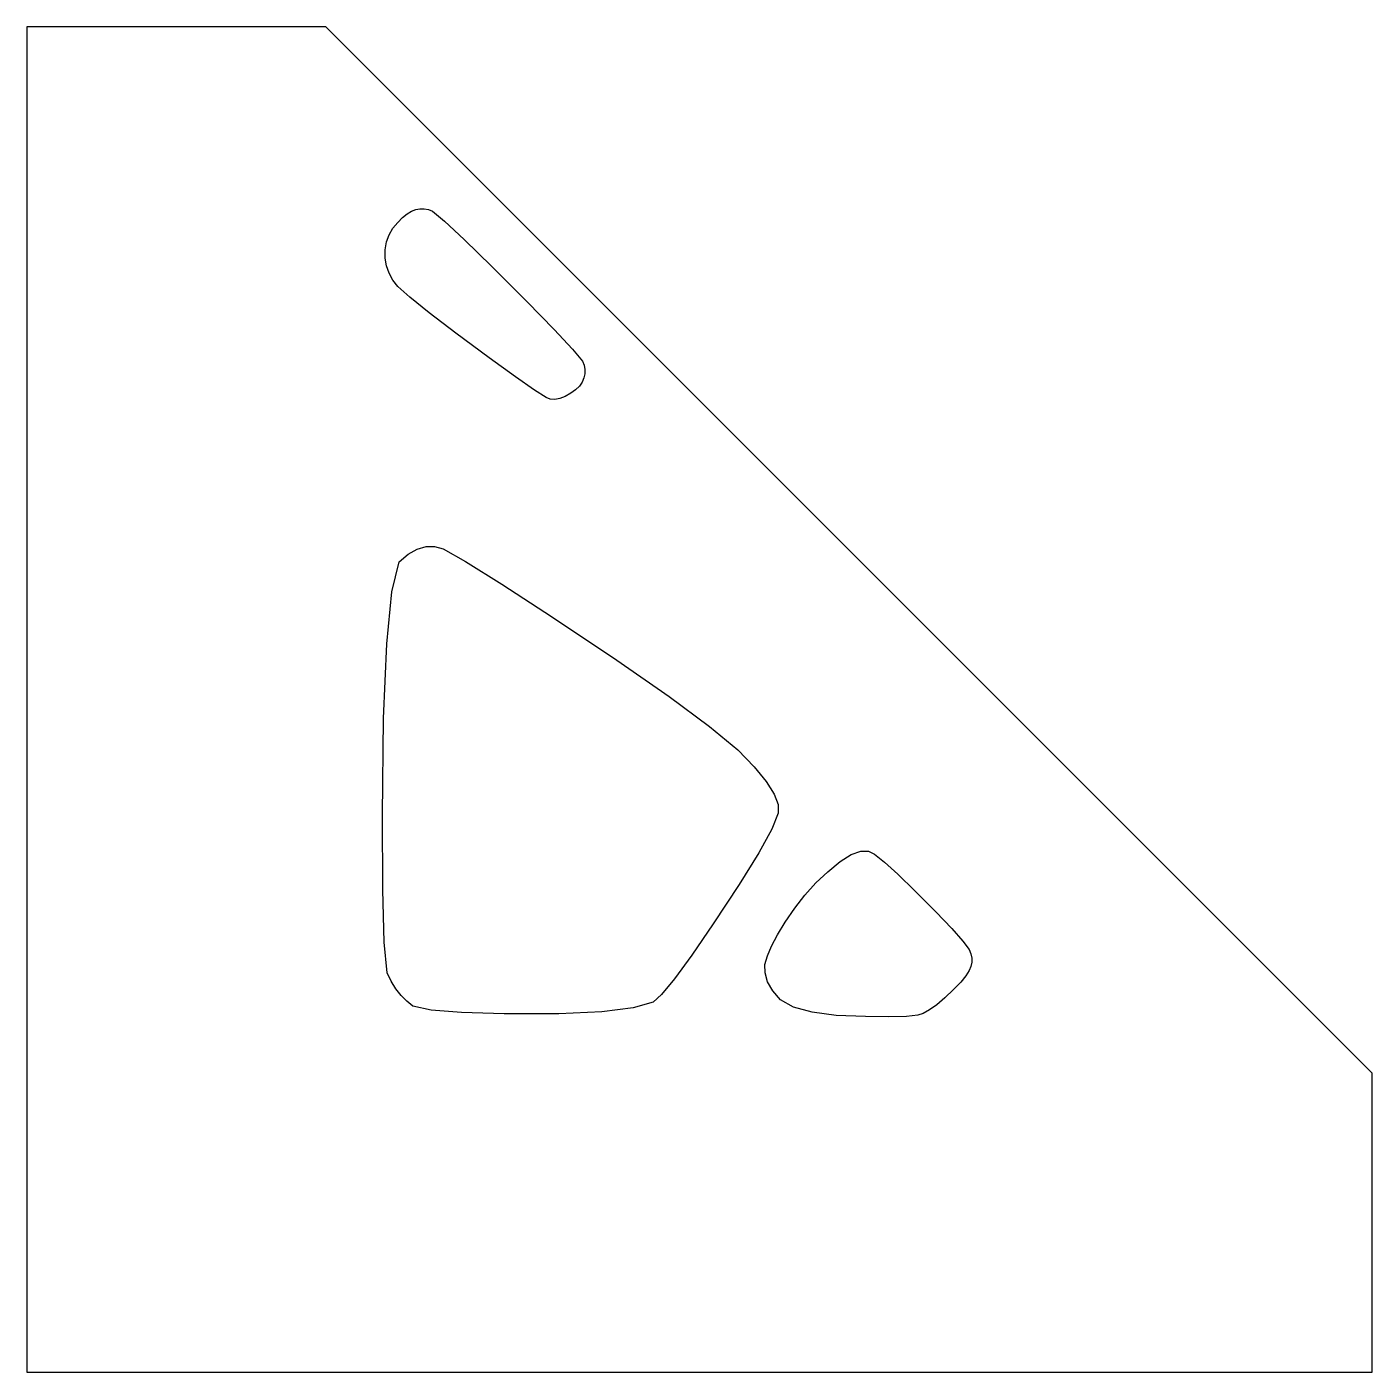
# Model space of a CAD drawing. Header units: millimetres. Extents: x -25 to 203, y -25 to 203.
import ezdxf

# ---------------------------------------------------------------- set-up
doc = ezdxf.new("R2010")
doc.units = ezdxf.units.MM

msp = doc.modelspace()

# ---------------------------------------------------------------- linework, layer by layer
at = {"layer": 'CUT'}
for points in [[(-25.4, 203.2), (-25.4, -25.4), (203.2, -25.4), (203.2, 25.4), (25.4, 203.2)], [(69.0208, 146.4072), (69.2885, 145.6928), (69.415, 144.9784), (69.4003, 144.2641), (69.2444, 143.5497), (68.9473, 142.8353), (68.4813, 142.1607), (67.8464, 141.5258), (67.0427, 140.9308), (66.0701, 140.3754), (65.1621, 140.0258), (64.3186, 139.8818), (63.5397, 139.9434), (62.8253, 140.2108), (60.8608, 141.4667), (57.6461, 143.7113), (53.1812, 146.9445), (47.4663, 151.1663), (42.9681, 154.5994), (39.6869, 157.2437), (37.6225, 159.0992), (36.7751, 160.166), (36.1396, 161.3233), (35.7161, 162.5711), (35.5046, 163.9094), (35.5052, 165.3381), (35.7173, 166.6592), (36.141, 167.8726), (36.7764, 168.9782), (37.6233, 169.9762), (38.4371, 170.7933), (39.2178, 171.4295), (39.9653, 171.8848), (40.6797, 172.1591), (41.3941, 172.2975), (42.1084, 172.2999), (42.8228, 172.1664), (43.5372, 171.8968), (45.5736, 170.1938), (48.9321, 167.0573), (53.6127, 162.4873), (59.6153, 156.4839), (64.1842, 151.8027), (67.3194, 148.4438)], [(102.2922, 71.0406), (102.2929, 69.6119), (101.1884, 66.8723), (98.9787, 62.8219), (95.6639, 57.4606), (91.2438, 50.7886), (87.5716, 45.4538), (84.6472, 41.4564), (82.4706, 38.7964), (81.0419, 37.4737), (77.6486, 36.4816), (72.2908, 35.8203), (64.9684, 35.4896), (55.6816, 35.4896), (48.455, 35.7024), (43.2887, 36.1279), (40.1827, 36.7662), (39.137, 37.6172), (38.1766, 38.6127), (37.3015, 39.7526), (36.5117, 41.0369), (35.8072, 42.4656), (35.3251, 47.6448), (35.0654, 56.5745), (35.0282, 69.2547), (35.2134, 85.6853), (35.7436, 98.3348), (36.6187, 107.2031), (37.8388, 112.2903), (39.4038, 113.5964), (40.9347, 114.4702), (42.4316, 114.9117), (43.8944, 114.9209), (45.3231, 114.4978), (49.1343, 112.3524), (55.328, 108.4846), (63.9042, 102.8946), (74.8628, 95.5823), (83.7687, 89.3836), (90.6218, 84.2987), (95.4221, 80.3275), (98.1697, 77.47), (100.2306, 74.9697), (101.6048, 72.8266)], [(134.7496, 46.3947), (135.0193, 45.6803), (135.1541, 44.9659), (135.1541, 44.2516), (135.0192, 43.5372), (134.7495, 42.8228), (134.1706, 41.9298), (133.2827, 40.8583), (132.0856, 39.6081), (130.5794, 38.1794), (129.2184, 37.0274), (128.0027, 36.1523), (126.9321, 35.554), (126.0068, 35.2326), (124.0626, 35.0378), (121.0996, 34.9697), (117.1178, 35.0282), (112.1172, 35.2134), (108.0402, 35.7436), (104.8868, 36.6187), (102.6571, 37.8388), (101.351, 39.4038), (100.4769, 40.9347), (100.0349, 42.4316), (100.025, 43.8944), (100.4472, 45.3231), (101.1634, 46.9914), (102.1737, 48.8992), (103.4779, 51.0466), (105.0763, 53.4334), (106.8108, 55.6594), (108.6815, 57.7244), (110.6884, 59.6285), (112.8316, 61.3716), (114.6998, 62.5395), (116.2933, 63.132), (117.6118, 63.1491), (118.6555, 62.591), (120.3211, 61.2794), (122.6084, 59.2144), (125.5176, 56.3959), (129.0485, 52.8241), (131.7642, 49.9666), (133.6645, 47.8234)]]:
    msp.add_lwpolyline(points, close=True, dxfattribs=at)

doc.saveas('drawing.dxf')
